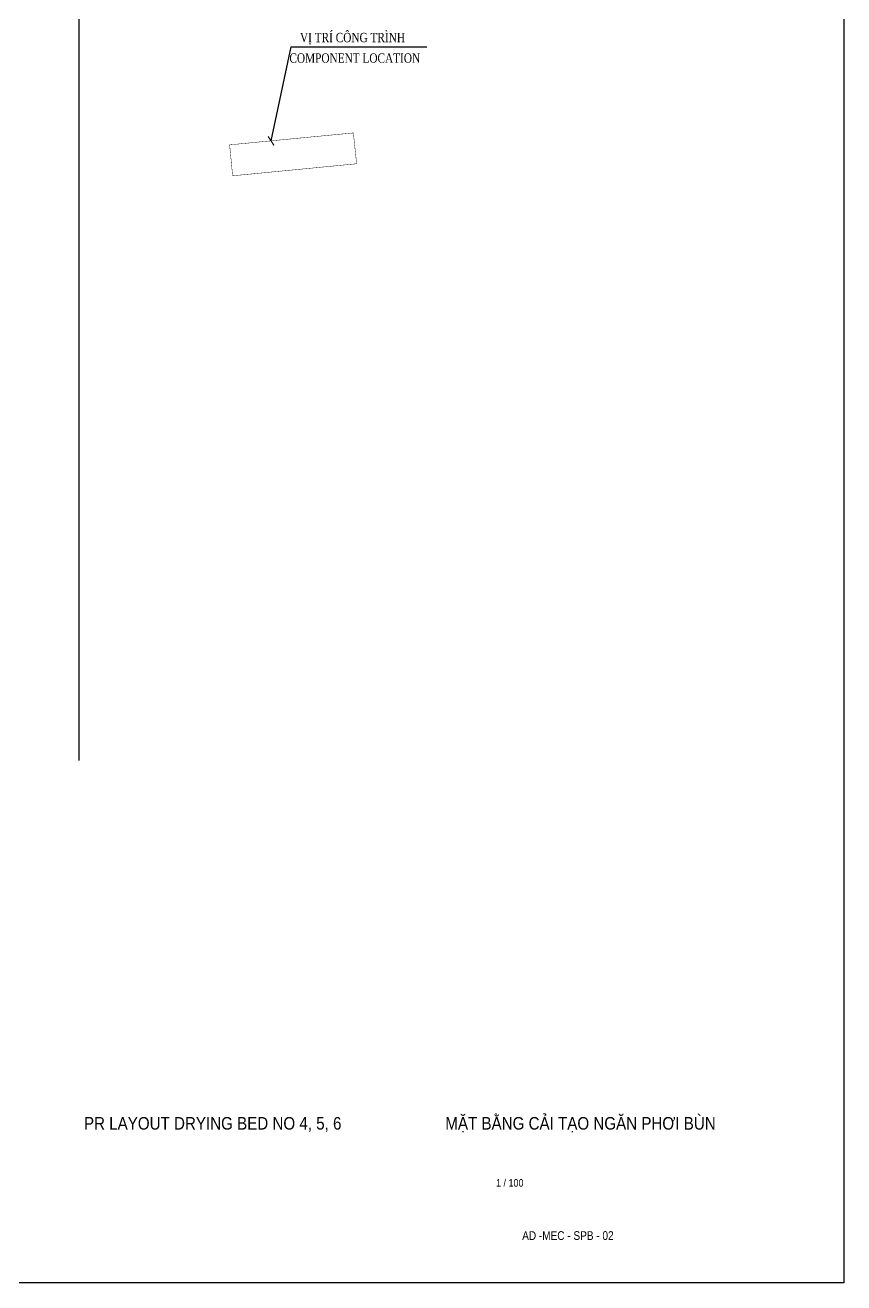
# Model space of a CAD drawing. Header units: millimetres. Extents: x -702765 to 835888, y -645289 to 262.
# Drawn here: x 681420 to 700699, y -341067 to -311450 of the extents above; entities that cross this region are included whole.
import ezdxf
from ezdxf.enums import TextEntityAlignment as Align

# ---------------------------------------------------------------- set-up
doc = ezdxf.new("R2010")
doc.units = ezdxf.units.MM
doc.header["$LTSCALE"] = 0.01
doc.layers.add('1', color=7, linetype='Continuous', lineweight=0)
doc.layers.add('ong', color=5, linetype='Continuous')
doc.layers.add('TEXT', color=2, linetype='Continuous')
doc.styles.add('ARIAL-narrow', font='VHARIALN.TTF', dxfattribs={"height": 2})
doc.styles.add('Cty', font='VHAVAN.TTF', dxfattribs={"width": 0.9})
doc.styles.add('GHICHU', font='vntimeh.shx', dxfattribs={"width": 0.85, "height": 3, "bigfont": 'romansvn.shx'})
doc.styles.add('style3', font='VHAVAN.TTF', dxfattribs={"width": 0.75})
doc.styles.add('text', font='romans.shx', dxfattribs={"width": 0.8, "bigfont": 'romansvn.shx'})
doc.dimstyles.new('1-150_DUY', dxfattribs={"dimscale": 150, "dimtxt": 2.5, "dimasz": 1.2, "dimexe": 1, "dimexo": 0, "dimgap": 0.5, "dimtad": 1, "dimtoh": 1, "dimdec": 0, "dimtxsty": 'text', "dimblk": 'ARCHTICK', "dimcen": 2.5, "dimdle": 1, "dimclrd": 135, "dimclre": 135, "dimclrt": 31, "dimadec": 0, "dimazin": 0, "dimtfac": 1, "dimtdec": 0, "dimtix": 1, "dimtmove": 2, "dimatfit": 3, "dimldrblk": 'ARCHTICK', "dimfxl": 0, "dimarcsym": 0})

# ---------------------------------------------------------------- blocks, each defined once
blk = doc.blocks.new('_ArchTick')
at = {"color": 0, "linetype": 'ByBlock', "const_width": 0.15}
blk.add_lwpolyline([(-0.5, -0.5), (0.5, 0.5)], dxfattribs=at)

msp = doc.modelspace()

# ---------------------------------------------------------------- linework, layer by layer
at = {"color": 7}
msp.add_line((682688.7, -328765.5), (682688.7, -281962.1), dxfattribs=at)
at = {"layer": 'TEXT', "linetype": 'Continuous'}
msp.add_lwpolyline([(616019.3, -281263.4), (700699.3, -281263.4), (700699.3, -341066.9), (616019.3, -341066.9)], close=True, dxfattribs=at)
at = {"layer": 'TEXT', "linetype": 'Continuous', "const_width": 10}
msp.add_lwpolyline([(686235.5, -314268.8), (689148.7, -313987.6), (689225.8, -314714.4), (686305.8, -314997.2)], close=True, dxfattribs=at)

# ---------------------------------------------------------------- texts
at = {"color": 4, "style": 'style3', "width": 0.9}
msp.add_text('1 / 100', height=176.01, dxfattribs=at).set_placement((692507.9, -338800.9))
at = {"layer": '1', "color": 3, "style": 'ARIAL-narrow'}
msp.add_text('ad -mec - spb - 02', height=206.202, dxfattribs=at).set_placement((694201.1, -340057.1), align=Align.CENTER)
at = {"layer": 'TEXT', "style": 'GHICHU', "width": 0.8}
for s, p in [('vÞ trÝ c«ng tr×nh', (687891.7, -311851.7)), ('component location ', (687642.8, -312334.7))]:
    msp.add_text(s, height=219.978, dxfattribs=at).set_placement(p)
at = {"layer": 'TEXT', "color": 4, "style": 'Cty', "width": 0.9}
for s, p in [('pr layout drying bed no 4, 5, 6', (682805.5, -337458.4)), ('mÆt b»ng c¶i t¹o ng¨n ph¬i bïn ', (691314.3, -337458.4))]:
    msp.add_text(s, height=296.258, dxfattribs=at).set_placement(p)

# ---------------------------------------------------------------- leaders
at = {"layer": 'ong'}
msp.add_leader([(687211, -314176.3), (687682.9, -311958.2), (690877.5, -311958.2)], dimstyle='1-150_DUY', override={"dimgap": 0.5, "dimtad": 0}, dxfattribs=at)

doc.saveas('drawing.dxf')
